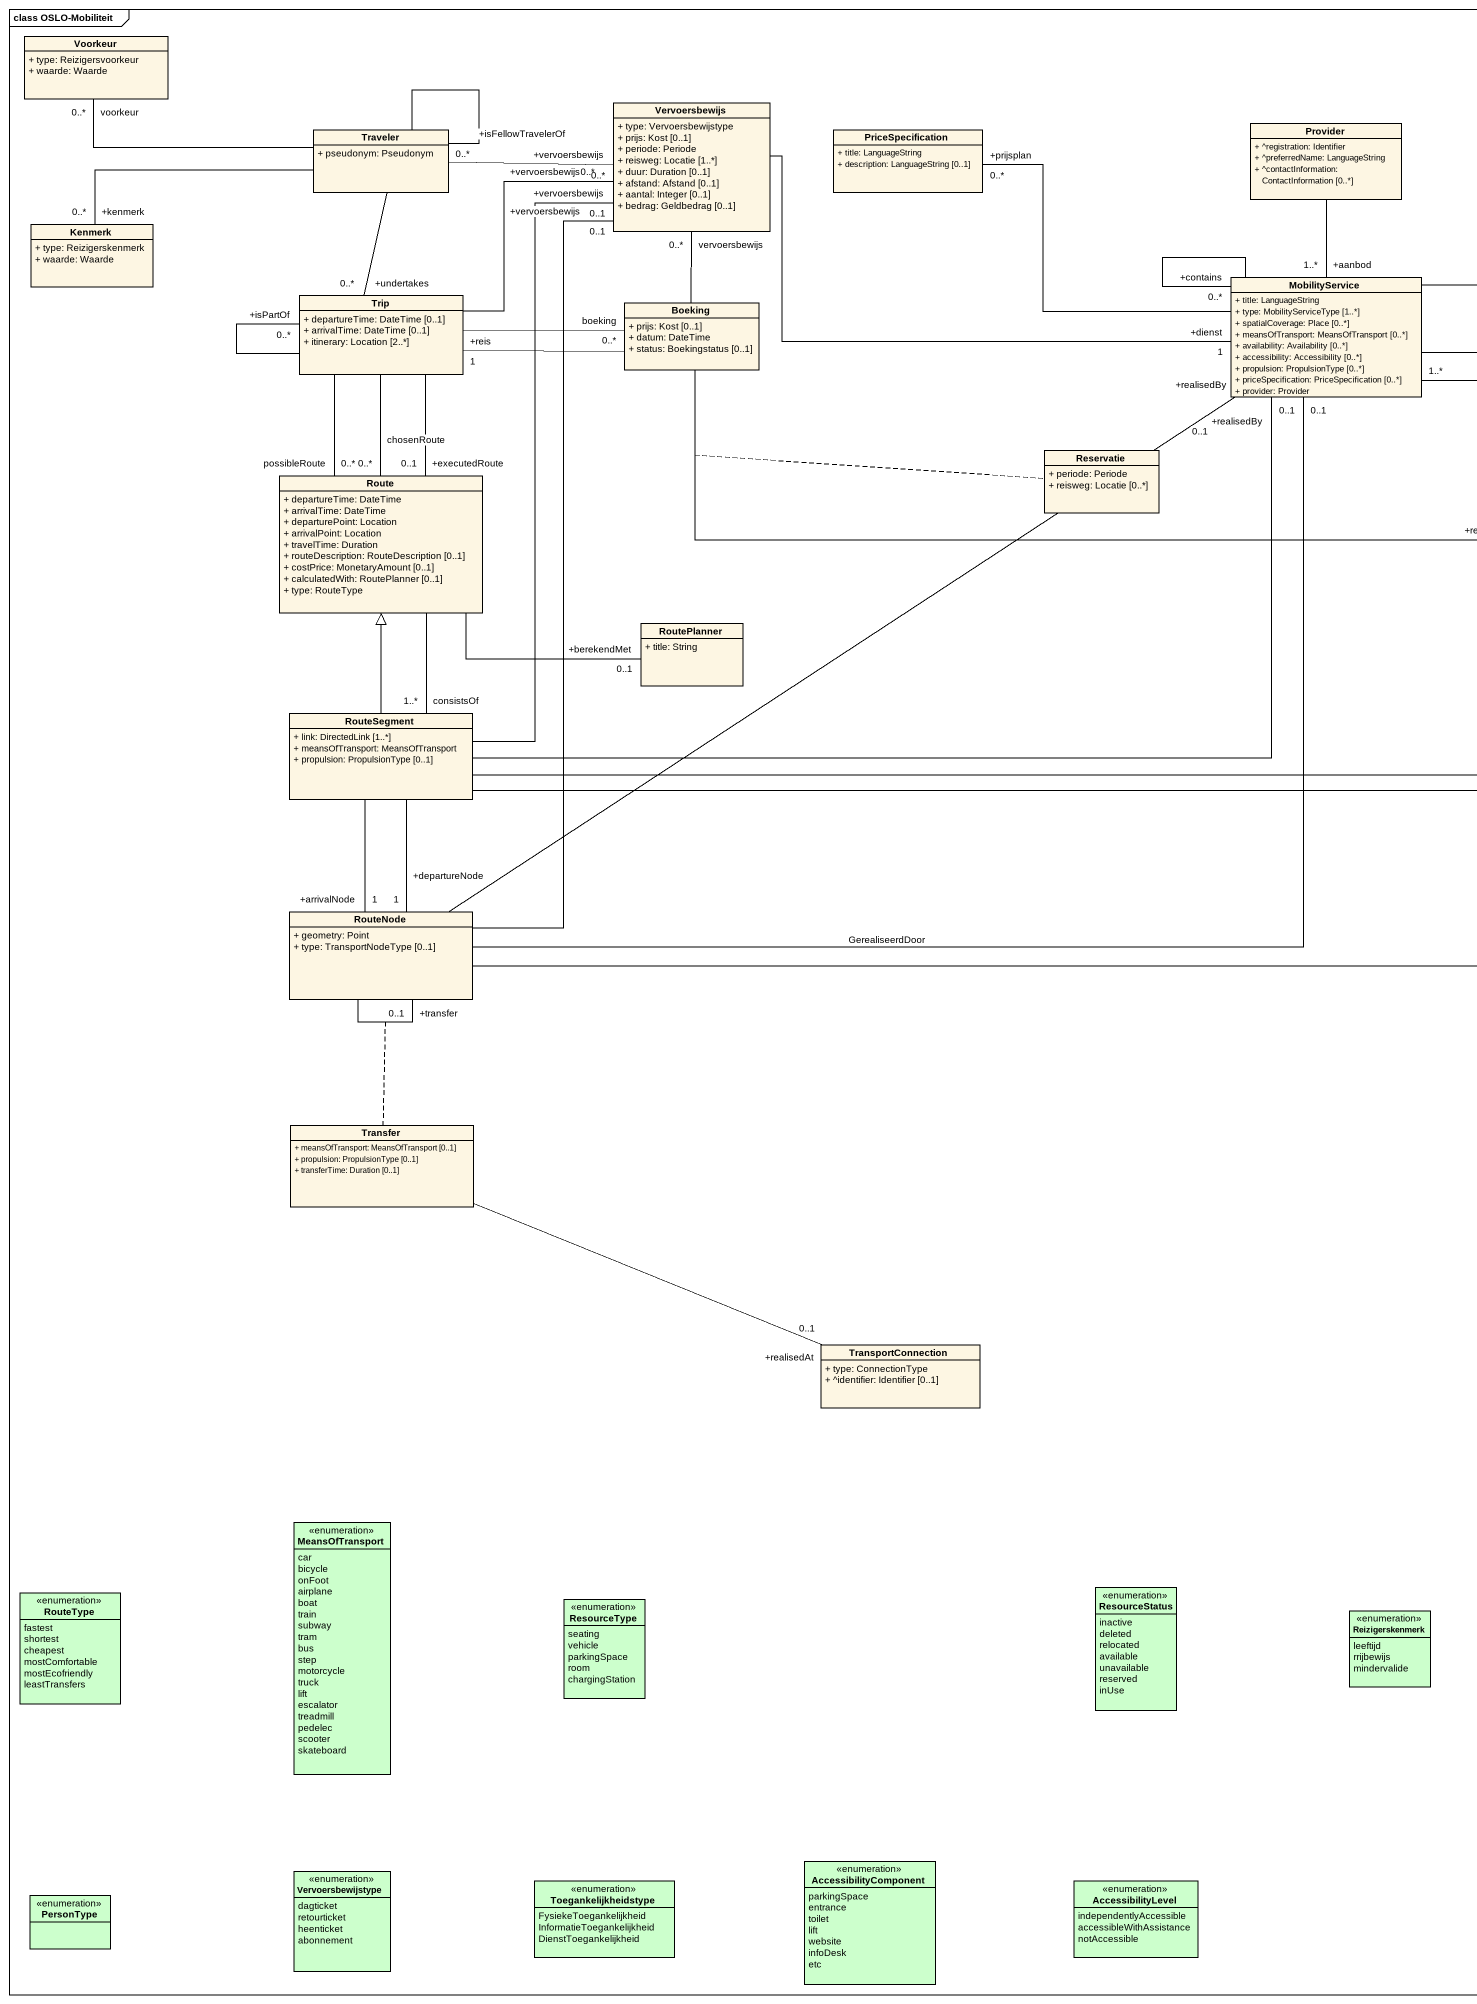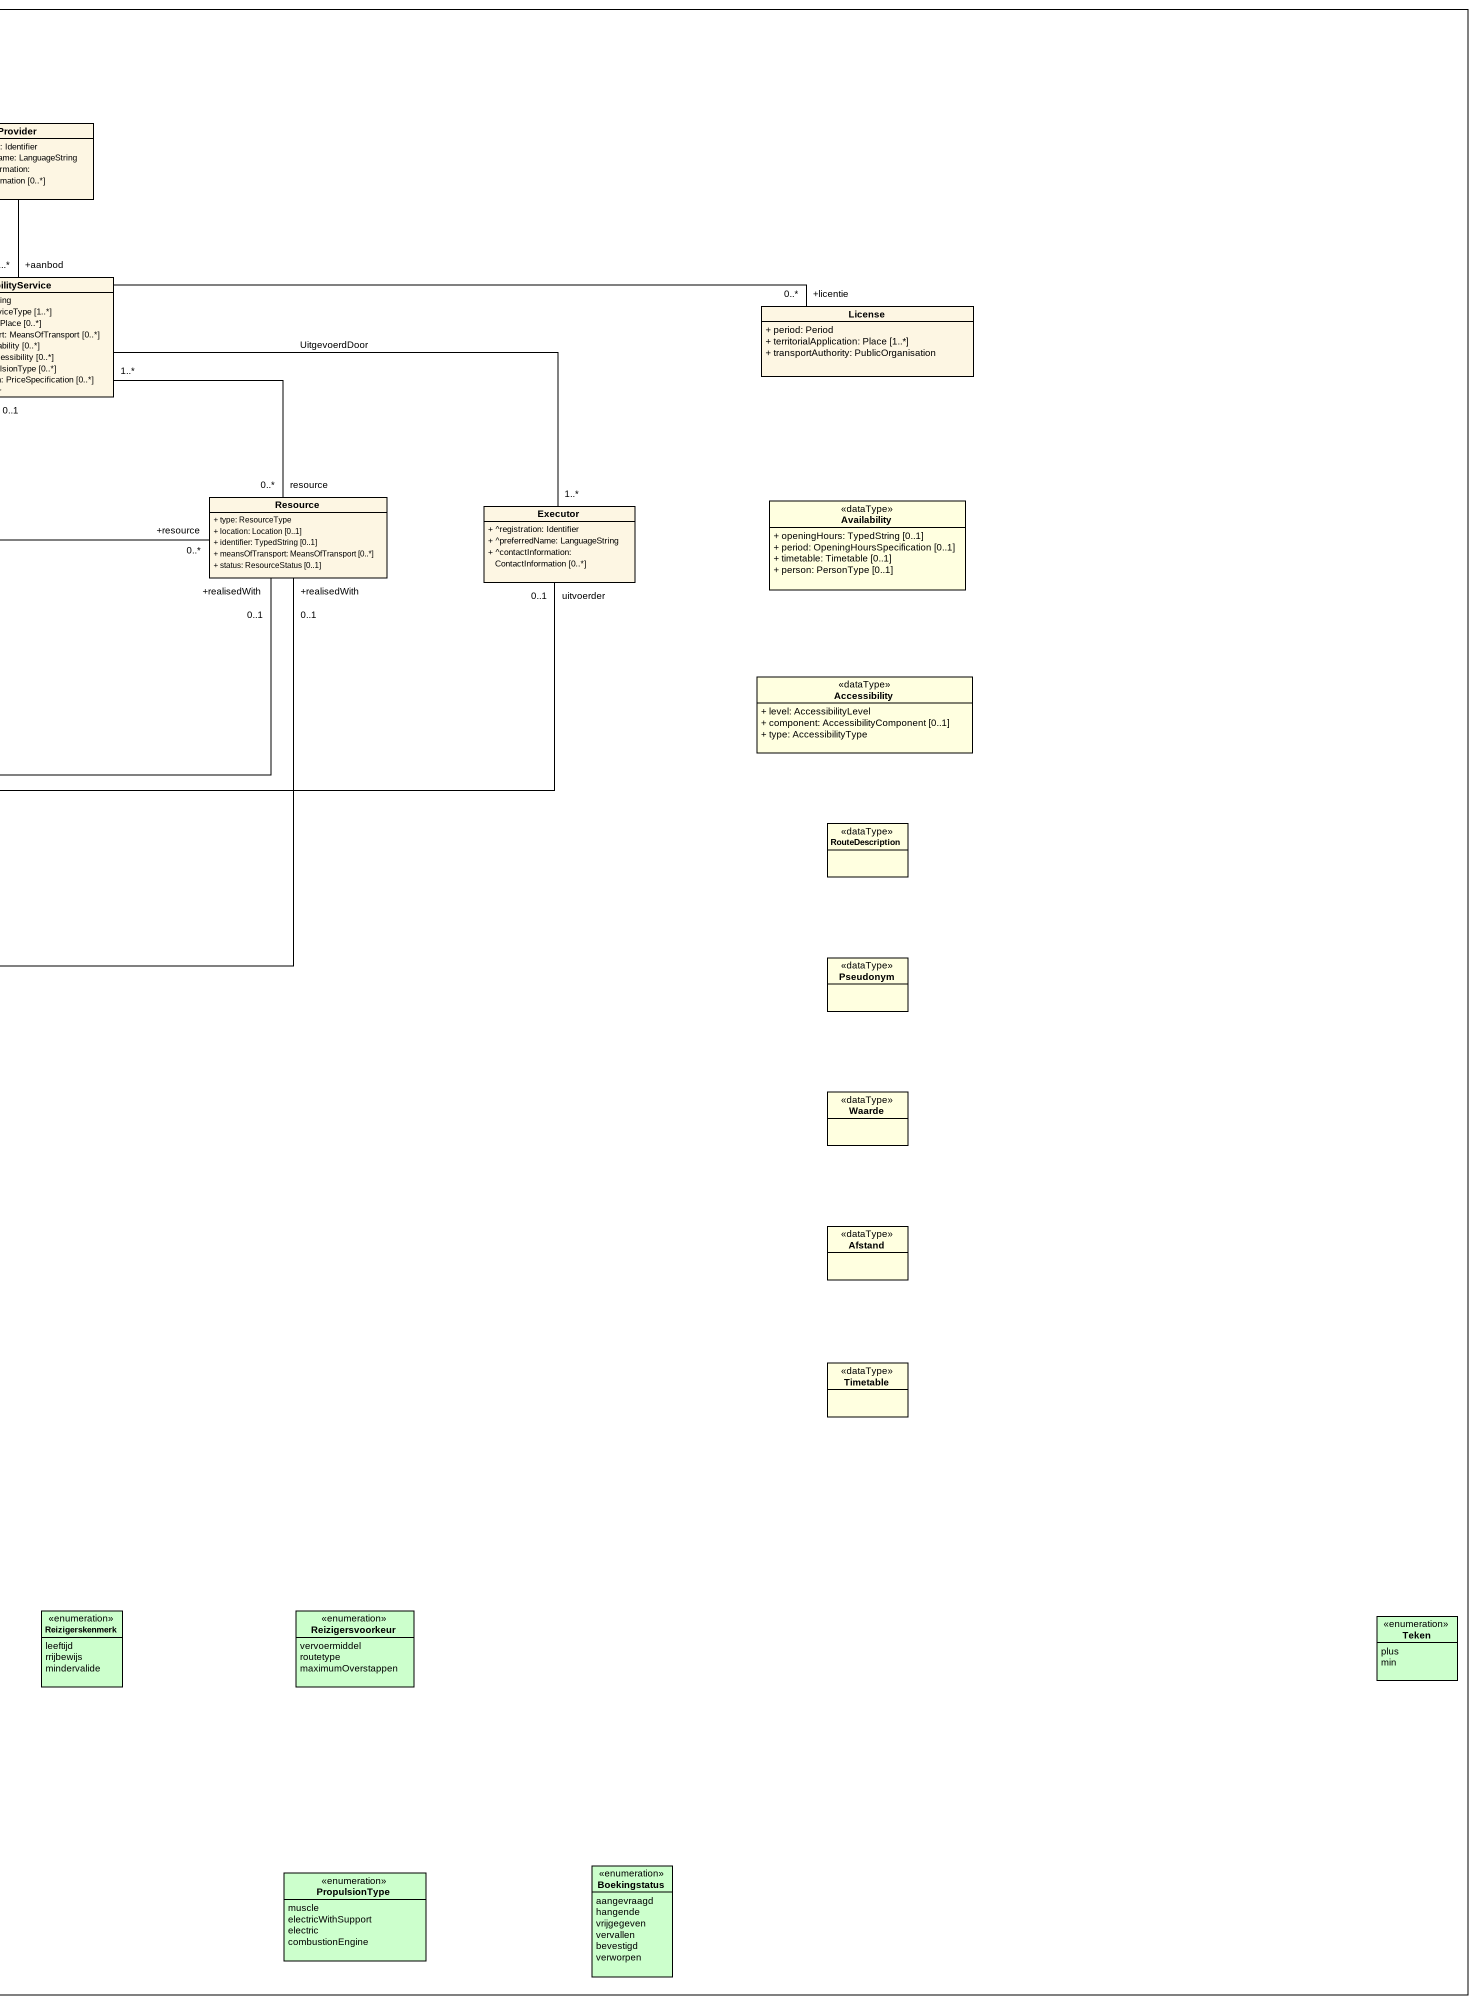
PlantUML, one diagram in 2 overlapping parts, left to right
@startuml
mainframe class OSLO-Mobiliteit
hide circle
hide empty members
skinparam classAttributeIconSize 0
class Voorkeur {
  + type: Reizigersvoorkeur
  + waarde: Waarde
}
class Vervoersbewijs {
  + type: Vervoersbewijstype
  + prijs: Kost [0..1]
  + periode: Periode
  + reisweg: Locatie [1..*]
  + duur: Duration [0..1]
  + afstand: Afstand [0..1]
  + aantal: Integer [0..1]
  + bedrag: Geldbedrag [0..1]
}
class Traveler {
  + pseudonym: Pseudonym
}
class PriceSpecification {
  + title: LanguageString
  + description: LanguageString [0..1]
}
class Provider {
  + ^registration: Identifier
  + ^preferredName: LanguageString
  + ^contactInformation: ContactInformation [0..*]
}
class Kenmerk {
  + type: Reizigerskenmerk
  + waarde: Waarde
}
class MobilityService {
  + title: LanguageString
  + type: MobilityServiceType [1..*]
  + spatialCoverage: Place [0..*]
  + meansOfTransport: MeansOfTransport [0..*]
  + availability: Availability [0..*]
  + accessibility: Accessibility [0..*]
  + propulsion: PropulsionType [0..*]
  + priceSpecification: PriceSpecification [0..*]
  + provider: Provider
}
class Trip {
  + departureTime: DateTime [0..1]
  + arrivalTime: DateTime [0..1]
  + itinerary: Location [2..*]
}
class Boeking {
  + prijs: Kost [0..1]
  + datum: DateTime
  + status: Boekingstatus [0..1]
}
class License {
  + period: Period
  + territorialApplication: Place [1..*]
  + transportAuthority: PublicOrganisation
}
class Route {
  + departureTime: DateTime
  + arrivalTime: DateTime
  + departurePoint: Location
  + arrivalPoint: Location
  + travelTime: Duration
  + routeDescription: RouteDescription [0..1]
  + costPrice: MonetaryAmount [0..1]
  + calculatedWith: RoutePlanner [0..1]
  + type: RouteType
}
class Reservatie {
  + periode: Periode
  + reisweg: Locatie [0..*]
}
class Resource {
  + type: ResourceType
  + location: Location [0..1]
  + identifier: TypedString [0..1]
  + meansOfTransport: MeansOfTransport [0..*]
  + status: ResourceStatus [0..1]
}
class Executor {
  + ^registration: Identifier
  + ^preferredName: LanguageString
  + ^contactInformation: ContactInformation [0..*]
}
class Availability <<dataType>> #FFFFE0 {
  + openingHours: TypedString [0..1]
  + period: OpeningHoursSpecification [0..1]
  + timetable: Timetable [0..1]
  + person: PersonType [0..1]
}
class RoutePlanner {
  + title: String
}
class Accessibility <<dataType>> #FFFFE0 {
  + level: AccessibilityLevel
  + component: AccessibilityComponent [0..1]
  + type: AccessibilityType
}
class RouteSegment {
  + link: DirectedLink [1..*]
  + meansOfTransport: MeansOfTransport
  + propulsion: PropulsionType [0..1]
}
class RouteDescription <<dataType>> #FFFFE0
class RouteNode {
  + geometry: Point
  + type: TransportNodeType [0..1]
}
class Pseudonym <<dataType>> #FFFFE0
class Transfer {
  + meansOfTransport: MeansOfTransport [0..1]
  + propulsion: PropulsionType [0..1]
  + transferTime: Duration [0..1]
}
class Waarde <<dataType>> #FFFFE0
class Afstand <<dataType>> #FFFFE0
class TransportConnection {
  + type: ConnectionType
  + ^identifier: Identifier [0..1]
}
class Timetable <<dataType>> #FFFFE0
enum MeansOfTransport #CCFFCC {
  car
  bicycle
  onFoot
  airplane
  boat
  train
  subway
  tram
  bus
  step
  motorcycle
  truck
  lift
  escalator
  treadmill
  pedelec
  scooter
  skateboard
}
enum RouteType #CCFFCC {
  fastest
  shortest
  cheapest
  mostComfortable
  mostEcofriendly
  leastTransfers
}
enum ResourceType #CCFFCC {
  seating
  vehicle
  parkingSpace
  room
  chargingStation
}
enum ResourceStatus #CCFFCC {
  inactive
  deleted
  relocated
  available
  unavailable
  reserved
  inUse
}
enum Reizigerskenmerk #CCFFCC {
  leeftijd
  rrijbewijs
  mindervalide
}
enum Reizigersvoorkeur #CCFFCC {
  vervoermiddel
  routetype
  maximumOverstappen
}
enum Teken #CCFFCC {
  plus
  min
}
enum PersonType #CCFFCC
enum Vervoersbewijstype #CCFFCC {
  dagticket
  retourticket
  heenticket
  abonnement
}
enum Toegankelijkheidstype #CCFFCC {
  FysiekeToegankelijkheid
  InformatieToegankelijkheid
  DienstToegankelijkheid
}
enum AccessibilityComponent #CCFFCC {
  parkingSpace
  entrance
  toilet
  lift
  website
  infoDesk
  etc
}
enum AccessibilityLevel #CCFFCC {
  independentlyAccessible
  accessibleWithAssistance
  notAccessible
}
enum PropulsionType #CCFFCC {
  muscle
  electricWithSupport
  electric
  combustionEngine
}
enum Boekingstatus #CCFFCC {
  aangevraagd
  hangende
  vrijgegeven
  vervallen
  bevestigd
  verworpen
}
Vervoersbewijs -right- "+dienst\n1" MobilityService
Traveler -left- "voorkeur\n0..*" Voorkeur
Traveler -right- "+vervoersbewijs\n0..*" Vervoersbewijs
Traveler "+isFellowTravelerOf\n0..*" -- Traveler
Traveler -left- "+kenmerk\n0..*" Kenmerk
Traveler -- "+undertakes\n0..*" Trip
Provider -- "+aanbod\n1..*" MobilityService
MobilityService -left- "+prijsplan\n0..*" PriceSpecification
MobilityService -- "+contains\n0..*" MobilityService
MobilityService -right- "+licentie\n0..*" License
MobilityService "1..*" -- "resource\n0..*" Resource
MobilityService -right- "1..*" Executor : UitgevoerdDoor
Trip -right- "+vervoersbewijs\n0..*" Vervoersbewijs
Trip "+isPartOf\n0..*" -- Trip
Trip -right- "boeking\n0..*" Boeking
Trip -- "+executedRoute\n0..1" Route
Trip -- "possibleRoute\n0..*" Route
Trip -- "chosenRoute\n0..*" Route
Boeking -up- "vervoersbewijs\n0..*" Vervoersbewijs
Boeking -left- "+reis\n1" Trip
Boeking -right- "+resource\n0..*" Resource
(Boeking, Resource) .. Reservatie
Route -right- "+berekendMet\n0..1" RoutePlanner
Route -- "consistsOf\n1..*" RouteSegment
RouteSegment -up- "+vervoersbewijs\n0..1" Vervoersbewijs
RouteSegment -right- "+realisedBy\n0..1" MobilityService
RouteSegment -up-|> Route
RouteSegment -right- "+realisedWith\n0..1" Resource
RouteSegment -right- "uitvoerder\n0..1" Executor
RouteSegment -- "+departureNode\n1" RouteNode
RouteSegment -- "+arrivalNode\n1" RouteNode
RouteNode -up- "+vervoersbewijs\n0..1" Vervoersbewijs
RouteNode -up- "0..1" MobilityService : GerealiseerdDoor
RouteNode -up- "+realisedBy\n0..1" MobilityService
RouteNode -right- "+realisedWith\n0..1" Resource
RouteNode -- "+transfer\n0..1" RouteNode
(RouteNode, RouteNode) .. Transfer
Transfer -right- "+realisedAt\n0..1" TransportConnection
@enduml
